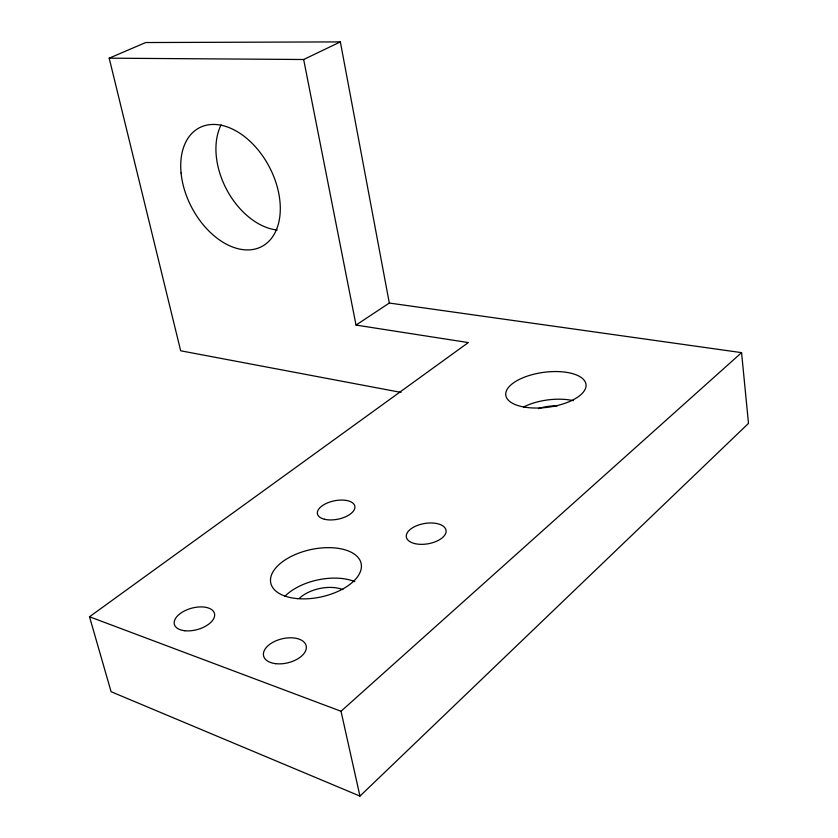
<?xml version="1.0" encoding="UTF-8"?>
<svg xmlns="http://www.w3.org/2000/svg" width="838" height="838" viewBox="0 0 838 838"><rect width="100%" height="100%" fill="white"/><g stroke="black" fill="none" stroke-linecap="round" stroke-linejoin="round"><path stroke-width="1.26" d="M356.035 325.081L468.306 342.574L89.509 616.758L111.108 691.717L359.963 796.1L748.491 423.389L741.567 352.641L389.314 303.042L356.035 325.081L303.66 59.508L340.354 41.9L389.314 303.042M359.963 796.1L341.014 711.263L741.567 352.641M401.056 392.404L180.673 350.787L109.191 58.178L145.686 42.539L340.354 41.9M109.191 58.178L303.66 59.508M89.509 616.758L341.014 711.263M299.355 598.353A28.869 15.66 -12.2 0 1 342.868 589.627M538.436 408.63A25.297 11.386 -7.4 0 1 557.343 405.896M284.794 596.405A45.839 24.868 -12.2 0 1 354.799 581.635M523.478 407.059A40.161 18.09 -7.4 0 1 573.422 400.669M277.231 230.041A65.72 44.173 62.5 0 1 226.763 189.765A65.72 44.173 62.5 0 1 221.106 124.893M275.629 663.665A21.893 12.35 -13.4 0 0 306.289 646.402A21.893 12.35 -13.4 0 0 272.696 642.411A21.893 12.35 -13.4 0 0 275.629 663.665M184.737 630.731A20.772 11.051 -15.4 0 0 214.654 614.704A20.772 11.051 -15.4 0 0 183.857 611.258A20.772 11.051 -15.4 0 0 184.737 630.731M414.506 543.527A20.133 10.297 -9.6 0 0 446.015 532.266A20.133 10.297 -9.6 0 0 418.047 525.175A20.133 10.297 -9.6 0 0 414.506 543.527M324.358 519.225A19.075 9.354 -11.6 0 0 354.704 508.614A19.075 9.354 -11.6 0 0 329.376 502.182A19.075 9.354 -11.6 0 0 324.358 519.225M297.72 598.646A46.237 24.229 -12.2 0 0 361.136 563.492A46.237 24.229 -12.2 0 0 288.974 557.605A46.237 24.229 -12.2 0 0 297.72 598.646M524.965 407.195A40.454 17.577 -7.7 0 0 586.045 385.857A40.454 17.577 -7.7 0 0 526.662 376.346A40.454 17.577 -7.7 0 0 524.965 407.195M181.081 172.995A67.082 43.796 62.2 0 0 260.356 247.22A67.082 43.796 62.2 0 0 250.07 141.329A67.082 43.796 62.2 0 0 181.081 172.995"/></g></svg>
